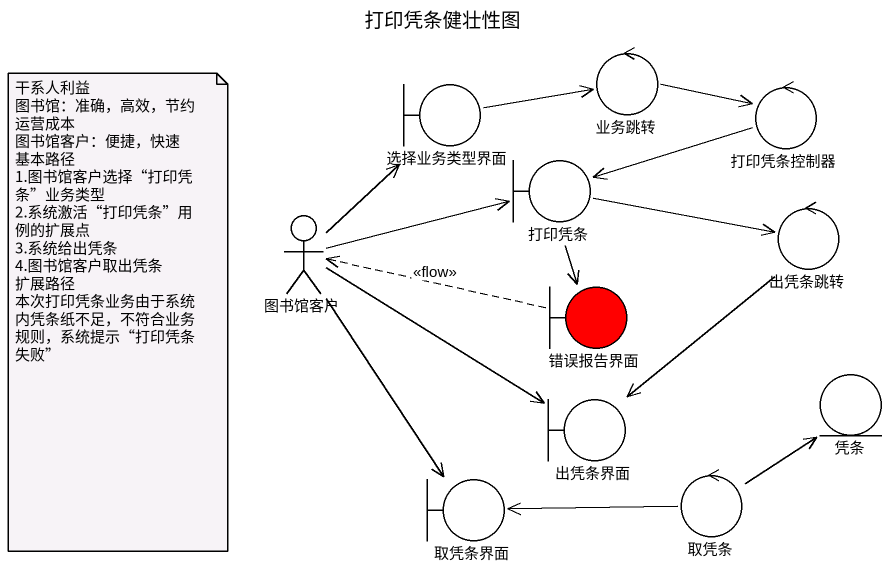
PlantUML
@startuml
title 打印凭条健壮性图
control 业务跳转
boundary 选择业务类型界面
control 打印凭条控制器
boundary 打印凭条
actor 图书馆客户
control 出凭条跳转
boundary 错误报告界面 #FF0000
entity 凭条
boundary 出凭条界面
boundary 取凭条界面
control 取凭条
业务跳转 -right-> 打印凭条控制器
选择业务类型界面 -right-> 业务跳转
打印凭条控制器 -left-> 打印凭条
打印凭条 -right-> 出凭条跳转
打印凭条 --> 错误报告界面
图书馆客户 -up-> 选择业务类型界面
图书馆客户 -right-> 打印凭条
图书馆客户 -right-> 出凭条界面
图书馆客户 --> 取凭条界面
出凭条跳转 --> 出凭条界面
错误报告界面 .left.> 图书馆客户 : <<flow>>
取凭条 -up-> 凭条
取凭条 -left-> 取凭条界面
note as N1
  干系人利益
  图书馆：准确，高效，节约运营成本
  图书馆客户：便捷，快速
  基本路径
  1.图书馆客户选择“打印凭条”业务类型
  2.系统激活“打印凭条”用例的扩展点
  3.系统给出凭条
  4.图书馆客户取出凭条
  扩展路径
  本次打印凭条业务由于系统内凭条纸不足，不符合业务规则，系统提示“打印凭条失败”
end note
@enduml
